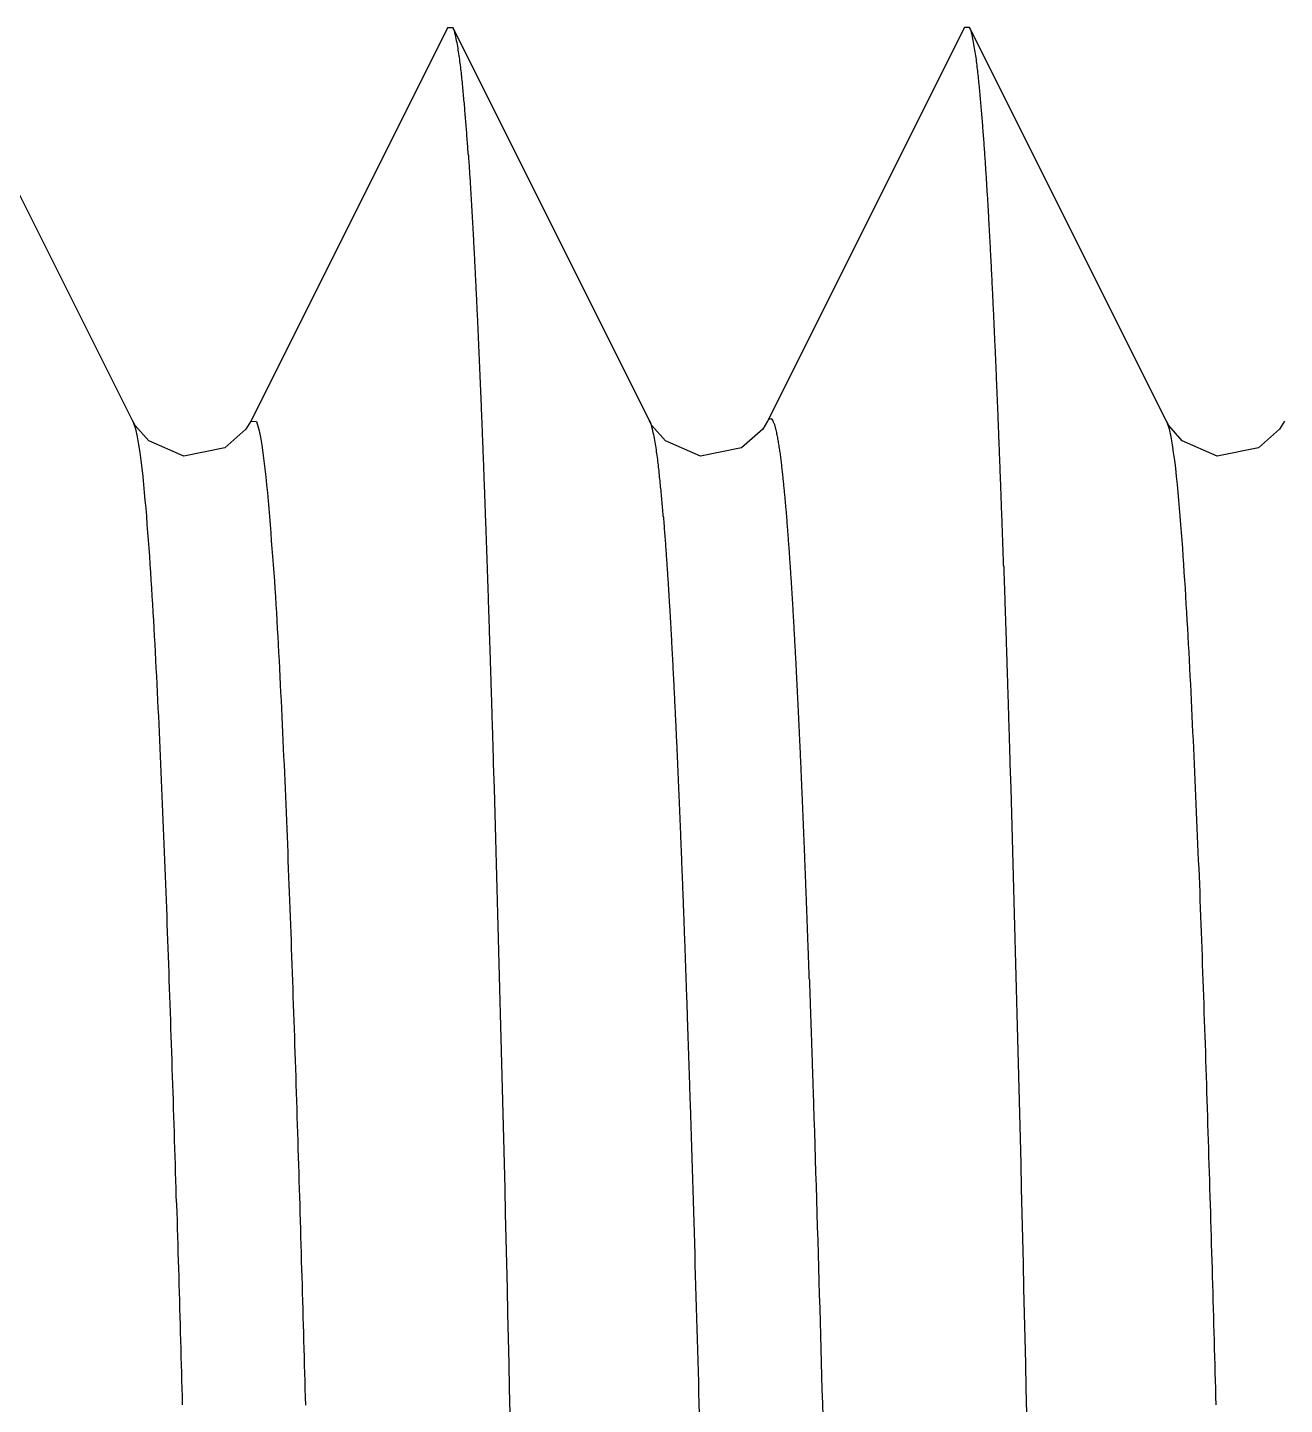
# Model space of a CAD drawing. Header units: millimetres. Extents: x 0 to 5600, y -67 to 2530.
# Drawn here: x 4039.427 to 4043.172, y 942.515 to 946.618 of the extents above; entities that cross this region are included whole.
import ezdxf

# ---------------------------------------------------------------- set-up
doc = ezdxf.new("R2010")
doc.units = ezdxf.units.MM
doc.layers.add('내부선 및 부속', color=4, linetype='Continuous')

msp = doc.modelspace()

# ---------------------------------------------------------------- linework, layer by layer
at = {"layer": '내부선 및 부속', "linetype": 'Continuous'}
for p, q in [((4039.7413, 945.4446), (4039.1544, 946.6177)), ((4040.6796, 946.6177), (4040.0928, 945.4446)), ((4040.6796, 946.6177), (4040.6942, 946.6177)), ((4041.2811, 945.4446), (4040.6942, 946.6177)), ((4042.2194, 946.6177), (4041.6326, 945.4446)), ((4042.2341, 946.6177), (4042.2194, 946.6177)), ((4042.8209, 945.4446), (4042.2341, 946.6177)), ((4039.7412, 945.4447), (4039.7413, 945.4446))]:
    msp.add_line(p, q, dxfattribs=at)
at = {"layer": '내부선 및 부속', "linetype": 'Continuous', "flags": 128}
for points in [[(4040.6938, 946.6175), (4040.6968, 946.6125), (4040.6988, 946.6075), (4040.6998, 946.6015), (4040.7018, 946.5955), (4040.7028, 946.5905), (4040.7038, 946.5845), (4040.7048, 946.5795), (4040.7068, 946.5735), (4040.7078, 946.5675), (4040.7088, 946.5625), (4040.7098, 946.5565), (4040.7098, 946.5505), (4040.7108, 946.5455), (4040.7118, 946.5395), (4040.7128, 946.5335), (4040.7138, 946.5285), (4040.7148, 946.5225), (4040.7148, 946.5165), (4040.7158, 946.5115), (4040.7168, 946.5055), (4040.7178, 946.4995), (4040.7178, 946.4935), (4040.7188, 946.4885), (4040.7198, 946.4825), (4040.7198, 946.4765), (4040.7208, 946.4715), (4040.7208, 946.4655), (4040.7218, 946.4595), (4040.7228, 946.4545), (4040.7228, 946.4485), (4040.7238, 946.4425), (4040.7238, 946.4365), (4040.7248, 946.4315), (4040.7248, 946.4255), (4040.7258, 946.4195), (4040.7258, 946.4135), (4040.7268, 946.4085), (4040.7268, 946.4025), (4040.7278, 946.3965), (4040.7288, 946.3915), (4040.7288, 946.3855), (4040.7298, 946.3795), (4040.7298, 946.3735), (4040.7298, 946.3685), (4040.7308, 946.3625), (4040.7308, 946.3565), (4040.7318, 946.3515), (4040.7318, 946.3455), (4040.7328, 946.3395), (4040.7328, 946.3335), (4040.7338, 946.3285), (4040.7338, 946.3225), (4040.7348, 946.3165), (4040.7348, 946.3115), (4040.7358, 946.3055), (4040.7358, 946.2995), (4040.7358, 946.2935), (4040.7368, 946.2885), (4040.7368, 946.2825), (4040.7378, 946.2765), (4040.7378, 946.2705), (4040.7388, 946.2655), (4040.7388, 946.2595), (4040.7388, 946.2535), (4040.7398, 946.2485), (4040.7398, 946.2425), (4040.7408, 946.2365), (4040.7408, 946.2305), (4040.7408, 946.2255), (4040.7418, 946.2195), (4040.7418, 946.2135), (4040.7428, 946.2075), (4040.7428, 946.2025), (4040.7428, 946.1965), (4040.7438, 946.1905), (4040.7438, 946.1855), (4040.7438, 946.1795), (4040.7448, 946.1735), (4040.7448, 946.1675), (4040.7458, 946.1625), (4040.7458, 946.1565), (4040.7458, 946.1505), (4040.7468, 946.1445), (4040.7468, 946.1395), (4040.7468, 946.1335), (4040.7478, 946.1275), (4040.7478, 946.1225), (4040.7478, 946.1165), (4040.7488, 946.1105), (4040.7488, 946.1045), (4040.7488, 946.0995), (4040.7498, 946.0935), (4040.7498, 946.0875), (4040.7498, 946.0815), (4040.7508, 946.0765), (4040.7508, 946.0705), (4040.7508, 946.0645), (4040.7518, 946.0595), (4040.7518, 946.0535), (4040.7518, 946.0475), (4040.7518, 946.0475), (4040.7528, 946.0415), (4040.7528, 946.0365), (4040.7528, 946.0305), (4040.7538, 946.0245), (4040.7538, 946.0185), (4040.7538, 946.0135), (4040.7548, 946.0075), (4040.7548, 946.0015), (4040.7548, 945.9955), (4040.7558, 945.9905), (4040.7558, 945.9845), (4040.7558, 945.9785), (4040.7558, 945.9735), (4040.7568, 945.9675), (4040.7568, 945.9615), (4040.7568, 945.9555), (4040.7578, 945.9505), (4040.7578, 945.9445), (4040.7578, 945.9385), (4040.7588, 945.9325), (4040.7588, 945.9275), (4040.7588, 945.9215), (4040.7588, 945.9155), (4040.7598, 945.9105), (4040.7598, 945.9045), (4040.7598, 945.8985), (4040.7608, 945.8925), (4040.7608, 945.8875), (4040.7608, 945.8815), (4040.7608, 945.8755), (4040.7618, 945.8695), (4040.7618, 945.8645), (4040.7618, 945.8585), (4040.7628, 945.8525), (4040.7628, 945.8465), (4040.7628, 945.8415), (4040.7628, 945.8355), (4040.7638, 945.8295), (4040.7638, 945.8245), (4040.7638, 945.8185), (4040.7648, 945.8125), (4040.7648, 945.8065), (4040.7648, 945.8015), (4040.7648, 945.7955), (4040.7658, 945.7895), (4040.7658, 945.7835), (4040.7658, 945.7785), (4040.7658, 945.7725), (4040.7668, 945.7665), (4040.7668, 945.7605), (4040.7668, 945.7555), (4040.7678, 945.7495), (4040.7678, 945.7435), (4040.7678, 945.7385), (4040.7678, 945.7325), (4040.7688, 945.7265), (4040.7688, 945.7205), (4040.7688, 945.7155), (4040.7688, 945.7095), (4040.7698, 945.7035), (4040.7698, 945.6975), (4040.7698, 945.6925), (4040.7698, 945.6865), (4040.7708, 945.6805), (4040.7708, 945.6745), (4040.7708, 945.6695), (4040.7708, 945.6635), (4040.7718, 945.6575), (4040.7718, 945.6525), (4040.7718, 945.6465), (4040.7718, 945.6405), (4040.7728, 945.6345), (4040.7728, 945.6295), (4040.7728, 945.6235), (4040.7728, 945.6175), (4040.7738, 945.6115), (4040.7738, 945.6065), (4040.7738, 945.6005), (4040.7738, 945.5945), (4040.7748, 945.5885), (4040.7748, 945.5835), (4040.7748, 945.5775), (4040.7748, 945.5715), (4040.7758, 945.5665), (4040.7758, 945.5605), (4040.7758, 945.5545), (4040.7758, 945.5485), (4040.7768, 945.5435), (4040.7768, 945.5375), (4040.7768, 945.5315), (4040.7768, 945.5255), (4040.7778, 945.5205), (4040.7778, 945.5145), (4040.7778, 945.5085), (4040.7778, 945.5025), (4040.7788, 945.4975), (4040.7788, 945.4915), (4040.7788, 945.4855), (4040.7788, 945.4795), (4040.7788, 945.4745), (4040.7788, 945.4745), (4040.7798, 945.4685), (4040.7798, 945.4625), (4040.7798, 945.4575), (4040.7798, 945.4515), (4040.7808, 945.4455), (4040.7808, 945.4395), (4040.7808, 945.4345), (4040.7808, 945.4285), (4040.7818, 945.4225), (4040.7818, 945.4165), (4040.7818, 945.4115), (4040.7818, 945.4055), (4040.7818, 945.3995), (4040.7828, 945.3935), (4040.7828, 945.3885), (4040.7828, 945.3825), (4040.7828, 945.3765), (4040.7838, 945.3715), (4040.7838, 945.3655), (4040.7838, 945.3595), (4040.7838, 945.3535), (4040.7838, 945.3485), (4040.7848, 945.3425), (4040.7848, 945.3365), (4040.7848, 945.3305), (4040.7848, 945.3255), (4040.7858, 945.3195), (4040.7858, 945.3135), (4040.7858, 945.3075), (4040.7858, 945.3025), (4040.7858, 945.2965), (4040.7868, 945.2905), (4040.7868, 945.2845), (4040.7868, 945.2795), (4040.7868, 945.2735), (4040.7868, 945.2675), (4040.7878, 945.2625), (4040.7878, 945.2565), (4040.7878, 945.2505), (4040.7878, 945.2445), (4040.7888, 945.2395), (4040.7888, 945.2335), (4040.7888, 945.2275), (4040.7888, 945.2215), (4040.7888, 945.2165), (4040.7898, 945.2105), (4040.7898, 945.2045), (4040.7898, 945.1985), (4040.7898, 945.1935), (4040.7898, 945.1875), (4040.7908, 945.1815), (4040.7908, 945.1755), (4040.7908, 945.1705), (4040.7908, 945.1645), (4040.7908, 945.1585), (4040.7918, 945.1535), (4040.7918, 945.1475), (4040.7918, 945.1415), (4040.7918, 945.1355), (4040.7928, 945.1305), (4040.7928, 945.1245), (4040.7928, 945.1185), (4040.7928, 945.1125), (4040.7928, 945.1075), (4040.7938, 945.1015), (4040.7938, 945.0955), (4040.7938, 945.0895), (4040.7938, 945.0845), (4040.7938, 945.0785), (4040.7948, 945.0725), (4040.7948, 945.0675), (4040.7948, 945.0615), (4040.7948, 945.0555), (4040.7948, 945.0495), (4040.7958, 945.0445), (4040.7958, 945.0385), (4040.7958, 945.0325), (4040.7958, 945.0265), (4040.7958, 945.0215), (4040.7968, 945.0155), (4040.7968, 945.0095), (4040.7968, 945.0035), (4040.7968, 944.9985), (4040.7968, 944.9925), (4040.7978, 944.9865), (4040.7978, 944.9805), (4040.7978, 944.9755), (4040.7978, 944.9695), (4040.7978, 944.9635), (4040.7988, 944.9585), (4040.7988, 944.9525), (4040.7988, 944.9465), (4040.7988, 944.9405), (4040.7988, 944.9355), (4040.7998, 944.9295), (4040.7998, 944.9235), (4040.7998, 944.9175), (4040.7998, 944.9125), (4040.7998, 944.9065), (4040.7998, 944.9005), (4040.7998, 944.9005), (4040.8008, 944.8945), (4040.8008, 944.8895), (4040.8008, 944.8835), (4040.8008, 944.8775), (4040.8008, 944.8715), (4040.8018, 944.8665), (4040.8018, 944.8605), (4040.8018, 944.8545), (4040.8018, 944.8495), (4040.8018, 944.8435), (4040.8028, 944.8375), (4040.8028, 944.8315), (4040.8028, 944.8265), (4040.8028, 944.8205), (4040.8028, 944.8145), (4040.8028, 944.8085), (4040.8038, 944.8035), (4040.8038, 944.7975), (4040.8038, 944.7915), (4040.8038, 944.7855), (4040.8038, 944.7805), (4040.8048, 944.7745), (4040.8048, 944.7685), (4040.8048, 944.7625), (4040.8048, 944.7575), (4040.8048, 944.7515), (4040.8058, 944.7455), (4040.8058, 944.7405), (4040.8058, 944.7345), (4040.8058, 944.7285), (4040.8058, 944.7225), (4040.8058, 944.7175), (4040.8068, 944.7115), (4040.8068, 944.7055), (4040.8068, 944.6995), (4040.8068, 944.6945), (4040.8068, 944.6885), (4040.8078, 944.6825), (4040.8078, 944.6765), (4040.8078, 944.6715), (4040.8078, 944.6655), (4040.8078, 944.6595), (4040.8078, 944.6535), (4040.8088, 944.6485), (4040.8088, 944.6425), (4040.8088, 944.6365), (4040.8088, 944.6315), (4040.8088, 944.6255), (4040.8098, 944.6195), (4040.8098, 944.6135), (4040.8098, 944.6085), (4040.8098, 944.6025), (4040.8098, 944.5965), (4040.8098, 944.5905), (4040.8108, 944.5855), (4040.8108, 944.5795), (4040.8108, 944.5735), (4040.8108, 944.5675), (4040.8108, 944.5625), (4040.8108, 944.5565), (4040.8118, 944.5505), (4040.8118, 944.5445), (4040.8118, 944.5395), (4040.8118, 944.5335), (4040.8118, 944.5275), (4040.8128, 944.5225), (4040.8128, 944.5165), (4040.8128, 944.5105), (4040.8128, 944.5045), (4040.8128, 944.4995), (4040.8128, 944.4935), (4040.8138, 944.4875), (4040.8138, 944.4815), (4040.8138, 944.4765), (4040.8138, 944.4705), (4040.8138, 944.4645), (4040.8138, 944.4585), (4040.8148, 944.4535), (4040.8148, 944.4475), (4040.8148, 944.4415), (4040.8148, 944.4355), (4040.8148, 944.4305), (4040.8148, 944.4245), (4040.8148, 944.4245)], [(4042.3548, 944.4245), (4042.3548, 944.4305), (4042.3548, 944.4355), (4042.3548, 944.4415), (4042.3548, 944.4475), (4042.3538, 944.4535), (4042.3538, 944.4585), (4042.3538, 944.4645), (4042.3538, 944.4705), (4042.3538, 944.4765), (4042.3538, 944.4815), (4042.3528, 944.4875), (4042.3528, 944.4935), (4042.3528, 944.4995), (4042.3528, 944.5045), (4042.3528, 944.5105), (4042.3528, 944.5165), (4042.3518, 944.5225), (4042.3518, 944.5275), (4042.3518, 944.5335), (4042.3518, 944.5395), (4042.3518, 944.5445), (4042.3508, 944.5505), (4042.3508, 944.5565), (4042.3508, 944.5625), (4042.3508, 944.5675), (4042.3508, 944.5735), (4042.3508, 944.5795), (4042.3498, 944.5855), (4042.3498, 944.5905), (4042.3498, 944.5965), (4042.3498, 944.6025), (4042.3498, 944.6085), (4042.3498, 944.6135), (4042.3488, 944.6195), (4042.3488, 944.6255), (4042.3488, 944.6315), (4042.3488, 944.6365), (4042.3488, 944.6425), (4042.3478, 944.6485), (4042.3478, 944.6535), (4042.3478, 944.6595), (4042.3478, 944.6655), (4042.3478, 944.6715), (4042.3478, 944.6765), (4042.3468, 944.6825), (4042.3468, 944.6885), (4042.3468, 944.6945), (4042.3468, 944.6995), (4042.3468, 944.7055), (4042.3458, 944.7115), (4042.3458, 944.7175), (4042.3458, 944.7225), (4042.3458, 944.7285), (4042.3458, 944.7345), (4042.3458, 944.7405), (4042.3448, 944.7455), (4042.3448, 944.7515), (4042.3448, 944.7575), (4042.3448, 944.7625), (4042.3448, 944.7685), (4042.3438, 944.7745), (4042.3438, 944.7805), (4042.3438, 944.7855), (4042.3438, 944.7915), (4042.3438, 944.7975), (4042.3438, 944.8035), (4042.3428, 944.8085), (4042.3428, 944.8145), (4042.3428, 944.8205), (4042.3428, 944.8265), (4042.3428, 944.8315), (4042.3418, 944.8375), (4042.3418, 944.8435), (4042.3418, 944.8495), (4042.3418, 944.8545), (4042.3418, 944.8605), (4042.3408, 944.8665), (4042.3408, 944.8715), (4042.3408, 944.8775), (4042.3408, 944.8835), (4042.3408, 944.8895), (4042.3398, 944.8945), (4042.3398, 944.9005), (4042.3398, 944.9065), (4042.3398, 944.9125), (4042.3398, 944.9175), (4042.3398, 944.9235), (4042.3388, 944.9295), (4042.3388, 944.9355), (4042.3388, 944.9405), (4042.3388, 944.9465), (4042.3388, 944.9525), (4042.3378, 944.9585), (4042.3378, 944.9635), (4042.3378, 944.9695), (4042.3378, 944.9755), (4042.3378, 944.9805), (4042.3368, 944.9865), (4042.3368, 944.9925), (4042.3368, 944.9985), (4042.3368, 944.9985), (4042.3368, 945.0035), (4042.3368, 945.0095), (4042.3358, 945.0155), (4042.3358, 945.0215), (4042.3358, 945.0265), (4042.3358, 945.0325), (4042.3358, 945.0385), (4042.3348, 945.0445), (4042.3348, 945.0495), (4042.3348, 945.0555), (4042.3348, 945.0615), (4042.3348, 945.0675), (4042.3338, 945.0725), (4042.3338, 945.0785), (4042.3338, 945.0845), (4042.3338, 945.0895), (4042.3338, 945.0955), (4042.3328, 945.1015), (4042.3328, 945.1075), (4042.3328, 945.1125), (4042.3328, 945.1185), (4042.3328, 945.1245), (4042.3318, 945.1305), (4042.3318, 945.1355), (4042.3318, 945.1415), (4042.3318, 945.1475), (4042.3318, 945.1535), (4042.3308, 945.1585), (4042.3308, 945.1645), (4042.3308, 945.1705), (4042.3308, 945.1755), (4042.3298, 945.1815), (4042.3298, 945.1875), (4042.3298, 945.1935), (4042.3298, 945.1985), (4042.3298, 945.2045), (4042.3288, 945.2105), (4042.3288, 945.2165), (4042.3288, 945.2215), (4042.3288, 945.2275), (4042.3288, 945.2335), (4042.3278, 945.2395), (4042.3278, 945.2445), (4042.3278, 945.2505), (4042.3278, 945.2565), (4042.3278, 945.2625), (4042.3268, 945.2675), (4042.3268, 945.2735), (4042.3268, 945.2795), (4042.3268, 945.2845), (4042.3258, 945.2905), (4042.3258, 945.2965), (4042.3258, 945.3025), (4042.3258, 945.3075), (4042.3258, 945.3135), (4042.3248, 945.3195), (4042.3248, 945.3255), (4042.3248, 945.3305), (4042.3248, 945.3365), (4042.3238, 945.3425), (4042.3238, 945.3485), (4042.3238, 945.3535), (4042.3238, 945.3595), (4042.3238, 945.3655), (4042.3228, 945.3715), (4042.3228, 945.3765), (4042.3228, 945.3825), (4042.3228, 945.3885), (4042.3218, 945.3935), (4042.3218, 945.3995), (4042.3218, 945.4055), (4042.3218, 945.4115), (4042.3218, 945.4165), (4042.3208, 945.4225), (4042.3208, 945.4285), (4042.3208, 945.4345), (4042.3208, 945.4395), (4042.3198, 945.4455), (4042.3198, 945.4515), (4042.3198, 945.4575), (4042.3198, 945.4625), (4042.3198, 945.4685), (4042.3188, 945.4745), (4042.3188, 945.4795), (4042.3188, 945.4855), (4042.3188, 945.4915), (4042.3178, 945.4975), (4042.3178, 945.5025), (4042.3178, 945.5085), (4042.3178, 945.5145), (4042.3168, 945.5205), (4042.3168, 945.5255), (4042.3168, 945.5315), (4042.3168, 945.5375), (4042.3158, 945.5435), (4042.3158, 945.5485), (4042.3158, 945.5545), (4042.3158, 945.5605), (4042.3148, 945.5665), (4042.3148, 945.5715), (4042.3148, 945.5715), (4042.3148, 945.5775), (4042.3148, 945.5835), (4042.3148, 945.5885), (4042.3138, 945.5945), (4042.3138, 945.6005), (4042.3138, 945.6065), (4042.3138, 945.6115), (4042.3128, 945.6175), (4042.3128, 945.6235), (4042.3128, 945.6295), (4042.3128, 945.6345), (4042.3118, 945.6405), (4042.3118, 945.6465), (4042.3118, 945.6525), (4042.3118, 945.6575), (4042.3108, 945.6635), (4042.3108, 945.6695), (4042.3108, 945.6745), (4042.3098, 945.6805), (4042.3098, 945.6865), (4042.3098, 945.6925), (4042.3098, 945.6975), (4042.3088, 945.7035), (4042.3088, 945.7095), (4042.3088, 945.7155), (4042.3088, 945.7205), (4042.3078, 945.7265), (4042.3078, 945.7325), (4042.3078, 945.7385), (4042.3078, 945.7435), (4042.3068, 945.7495), (4042.3068, 945.7555), (4042.3068, 945.7605), (4042.3068, 945.7665), (4042.3058, 945.7725), (4042.3058, 945.7785), (4042.3058, 945.7835), (4042.3048, 945.7895), (4042.3048, 945.7955), (4042.3048, 945.8015), (4042.3048, 945.8065), (4042.3038, 945.8125), (4042.3038, 945.8185), (4042.3038, 945.8245), (4042.3038, 945.8295), (4042.3028, 945.8355), (4042.3028, 945.8415), (4042.3028, 945.8465), (4042.3018, 945.8525), (4042.3018, 945.8585), (4042.3018, 945.8645), (4042.3018, 945.8695), (4042.3008, 945.8755), (4042.3008, 945.8815), (4042.3008, 945.8875), (4042.2998, 945.8925), (4042.2998, 945.8985), (4042.2998, 945.9045), (4042.2998, 945.9105), (4042.2988, 945.9155), (4042.2988, 945.9215), (4042.2988, 945.9275), (4042.2978, 945.9325), (4042.2978, 945.9385), (4042.2978, 945.9445), (4042.2968, 945.9505), (4042.2968, 945.9555), (4042.2968, 945.9615), (4042.2968, 945.9675), (4042.2958, 945.9735), (4042.2958, 945.9785), (4042.2958, 945.9845), (4042.2948, 945.9905), (4042.2948, 945.9955), (4042.2948, 946.0015), (4042.2938, 946.0075), (4042.2938, 946.0135), (4042.2938, 946.0185), (4042.2928, 946.0245), (4042.2928, 946.0305), (4042.2928, 946.0365), (4042.2918, 946.0415), (4042.2918, 946.0475), (4042.2918, 946.0535), (4042.2918, 946.0595), (4042.2908, 946.0645), (4042.2908, 946.0705), (4042.2908, 946.0765), (4042.2898, 946.0815), (4042.2898, 946.0875), (4042.2898, 946.0935), (4042.2888, 946.0995), (4042.2888, 946.1045), (4042.2888, 946.1105), (4042.2878, 946.1165), (4042.2878, 946.1225), (4042.2868, 946.1275), (4042.2868, 946.1335), (4042.2868, 946.1395), (4042.2858, 946.1445), (4042.2858, 946.1445), (4042.2858, 946.1505), (4042.2858, 946.1565), (4042.2848, 946.1625), (4042.2848, 946.1675), (4042.2848, 946.1735), (4042.2838, 946.1795), (4042.2838, 946.1855), (4042.2828, 946.1905), (4042.2828, 946.1965), (4042.2828, 946.2025), (4042.2818, 946.2075), (4042.2818, 946.2135), (4042.2818, 946.2195), (4042.2808, 946.2255), (4042.2808, 946.2305), (4042.2798, 946.2365), (4042.2798, 946.2425), (4042.2798, 946.2485), (4042.2788, 946.2535), (4042.2788, 946.2595), (4042.2778, 946.2655), (4042.2778, 946.2705), (4042.2778, 946.2765), (4042.2768, 946.2825), (4042.2768, 946.2885), (4042.2758, 946.2935), (4042.2758, 946.2995), (4042.2748, 946.3055), (4042.2748, 946.3115), (4042.2738, 946.3165), (4042.2738, 946.3225), (4042.2738, 946.3285), (4042.2728, 946.3335), (4042.2728, 946.3395), (4042.2718, 946.3455), (4042.2718, 946.3515), (4042.2708, 946.3565), (4042.2708, 946.3625), (4042.2698, 946.3685), (4042.2698, 946.3735), (4042.2688, 946.3795), (4042.2688, 946.3855), (4042.2678, 946.3915), (4042.2678, 946.3965), (4042.2668, 946.4025), (4042.2668, 946.4085), (4042.2658, 946.4135), (4042.2658, 946.4195), (4042.2648, 946.4255), (4042.2648, 946.4315), (4042.2638, 946.4365), (4042.2638, 946.4425), (4042.2628, 946.4485), (4042.2618, 946.4545), (4042.2618, 946.4595), (4042.2608, 946.4655), (4042.2608, 946.4715), (4042.2598, 946.4765), (4042.2588, 946.4825), (4042.2588, 946.4885), (4042.2578, 946.4935), (4042.2568, 946.4995), (4042.2568, 946.5055), (4042.2558, 946.5115), (4042.2548, 946.5165), (4042.2548, 946.5225), (4042.2538, 946.5285), (4042.2528, 946.5335), (4042.2518, 946.5395), (4042.2508, 946.5455), (4042.2498, 946.5505), (4042.2488, 946.5565), (4042.2478, 946.5625), (4042.2468, 946.5675), (4042.2458, 946.5735), (4042.2448, 946.5795), (4042.2438, 946.5845), (4042.2428, 946.5905), (4042.2418, 946.5955), (4042.2398, 946.6015), (4042.2388, 946.6075), (4042.2368, 946.6125), (4042.2338, 946.6175), (4042.2338, 946.6175)], [(4039.7408, 945.4445), (4039.7488, 945.4225), (4039.7538, 945.3985), (4039.7578, 945.3745), (4039.7618, 945.3515), (4039.7648, 945.3275), (4039.7678, 945.3045), (4039.7708, 945.2805), (4039.7728, 945.2565), (4039.7748, 945.2325), (4039.7768, 945.2095), (4039.7798, 945.1855), (4039.7818, 945.1615), (4039.7828, 945.1375), (4039.7848, 945.1135), (4039.7868, 945.0905), (4039.7888, 945.0665), (4039.7908, 945.0425), (4039.7918, 945.0185), (4039.7938, 944.9945), (4039.7948, 944.9715), (4039.7968, 944.9475), (4039.7978, 944.9235), (4039.7998, 944.8995), (4039.8008, 944.8755), (4039.8028, 944.8515), (4039.8038, 944.8285), (4039.8048, 944.8045), (4039.8068, 944.7805), (4039.8078, 944.7565), (4039.8088, 944.7325), (4039.8098, 944.7085), (4039.8118, 944.6855), (4039.8128, 944.6615), (4039.8138, 944.6375), (4039.8148, 944.6135), (4039.8158, 944.5895), (4039.8178, 944.5655), (4039.8188, 944.5425), (4039.8198, 944.5185), (4039.8208, 944.4945), (4039.8218, 944.4705), (4039.8228, 944.4465), (4039.8238, 944.4225), (4039.8248, 944.3995), (4039.8258, 944.3755), (4039.8268, 944.3515), (4039.8278, 944.3275), (4039.8288, 944.3035), (4039.8298, 944.2795), (4039.8308, 944.2555), (4039.8318, 944.2325), (4039.8328, 944.2085), (4039.8338, 944.1845), (4039.8348, 944.1605), (4039.8358, 944.1365), (4039.8368, 944.1125), (4039.8378, 944.0895), (4039.8388, 944.0655), (4039.8398, 944.0415), (4039.8408, 944.0175), (4039.8418, 943.9935), (4039.8428, 943.9695), (4039.8428, 943.9455), (4039.8438, 943.9225), (4039.8448, 943.8985), (4039.8458, 943.8745), (4039.8468, 943.8505), (4039.8478, 943.8265), (4039.8488, 943.8025), (4039.8488, 943.7785), (4039.8498, 943.7555), (4039.8508, 943.7315), (4039.8518, 943.7075), (4039.8528, 943.6835), (4039.8538, 943.6595), (4039.8538, 943.6355), (4039.8548, 943.6115), (4039.8558, 943.5885), (4039.8568, 943.5645), (4039.8578, 943.5405), (4039.8578, 943.5165), (4039.8588, 943.4925), (4039.8598, 943.4685), (4039.8608, 943.4445), (4039.8618, 943.4215), (4039.8618, 943.3975), (4039.8628, 943.3735), (4039.8638, 943.3495), (4039.8648, 943.3255), (4039.8648, 943.3015), (4039.8658, 943.2775), (4039.8668, 943.2545), (4039.8678, 943.2305), (4039.8678, 943.2065), (4039.8688, 943.1825), (4039.8698, 943.1585), (4039.8698, 943.1345), (4039.8708, 943.1105), (4039.8718, 943.0875), (4039.8728, 943.0635), (4039.8728, 943.0635), (4039.8728, 943.0395), (4039.8738, 943.0155), (4039.8748, 942.9915), (4039.8748, 942.9675), (4039.8758, 942.9435), (4039.8768, 942.9205), (4039.8778, 942.8965), (4039.8778, 942.8725), (4039.8788, 942.8485), (4039.8798, 942.8245), (4039.8798, 942.8005), (4039.8808, 942.7765), (4039.8818, 942.7535), (4039.8818, 942.7295), (4039.8828, 942.7055), (4039.8838, 942.6815), (4039.8838, 942.6575), (4039.8848, 942.6335), (4039.8858, 942.6095), (4039.8858, 942.5865), (4039.8868, 942.5625), (4039.8878, 942.5385), (4039.8878, 942.5145)], [(4040.0928, 945.4446), (4040.0783, 945.4211), (4040.0151, 945.3656), (4039.8927, 945.3406), (4039.7885, 945.3866), (4039.748, 945.4325), (4039.7412, 945.4447)], [(4040.0928, 945.4445), (4040.1098, 945.4435), (4040.1168, 945.4205), (4040.1218, 945.3975), (4040.1258, 945.3735), (4040.1288, 945.3505), (4040.1318, 945.3265), (4040.1348, 945.3025), (4040.1378, 945.2795), (4040.1398, 945.2555), (4040.1428, 945.2315), (4040.1448, 945.2075), (4040.1468, 945.1845), (4040.1488, 945.1605), (4040.1508, 945.1365), (4040.1528, 945.1125), (4040.1538, 945.0885), (4040.1558, 945.0655), (4040.1578, 945.0415), (4040.1598, 945.0175), (4040.1608, 944.9935), (4040.1628, 944.9695), (4040.1638, 944.9465), (4040.1658, 944.9225), (4040.1668, 944.8985), (4040.1688, 944.8745), (4040.1698, 944.8505), (4040.1708, 944.8265), (4040.1728, 944.8035), (4040.1738, 944.7795), (4040.1748, 944.7555), (4040.1768, 944.7315), (4040.1778, 944.7075), (4040.1788, 944.6835), (4040.1798, 944.6605), (4040.1808, 944.6365), (4040.1828, 944.6125), (4040.1838, 944.5885), (4040.1848, 944.5645), (4040.1858, 944.5405), (4040.1868, 944.5175), (4040.1878, 944.4935), (4040.1888, 944.4695), (4040.1898, 944.4455), (4040.1918, 944.4215), (4040.1928, 944.3975), (4040.1938, 944.3735), (4040.1948, 944.3505), (4040.1958, 944.3265), (4040.1968, 944.3025), (4040.1978, 944.2785), (4040.1988, 944.2545), (4040.1998, 944.2305), (4040.2008, 944.2075), (4040.2018, 944.1835), (4040.2028, 944.1595), (4040.2028, 944.1355), (4040.2038, 944.1115), (4040.2048, 944.0875), (4040.2058, 944.0635), (4040.2068, 944.0405), (4040.2078, 944.0165), (4040.2088, 943.9925), (4040.2098, 943.9685), (4040.2108, 943.9445), (4040.2118, 943.9205), (4040.2128, 943.8975), (4040.2128, 943.8735), (4040.2138, 943.8495), (4040.2148, 943.8255), (4040.2158, 943.8015), (4040.2168, 943.7775), (4040.2178, 943.7535), (4040.2178, 943.7305), (4040.2188, 943.7065), (4040.2198, 943.6825), (4040.2208, 943.6585), (4040.2218, 943.6345), (4040.2228, 943.6105), (4040.2228, 943.5865), (4040.2238, 943.5635), (4040.2248, 943.5395), (4040.2258, 943.5155), (4040.2268, 943.4915), (4040.2268, 943.4675), (4040.2278, 943.4435), (4040.2288, 943.4195), (4040.2298, 943.3965), (4040.2298, 943.3725), (4040.2308, 943.3485), (4040.2318, 943.3245), (4040.2328, 943.3005), (4040.2328, 943.2765), (4040.2338, 943.2525), (4040.2348, 943.2295), (4040.2358, 943.2055), (4040.2358, 943.1815), (4040.2368, 943.1575), (4040.2378, 943.1335), (4040.2388, 943.1095), (4040.2388, 943.0855), (4040.2388, 943.0855), (4040.2398, 943.0625), (4040.2408, 943.0385), (4040.2408, 943.0145), (4040.2418, 942.9905), (4040.2428, 942.9665), (4040.2428, 942.9425), (4040.2438, 942.9185), (4040.2448, 942.8955), (4040.2458, 942.8715), (4040.2458, 942.8475), (4040.2468, 942.8235), (4040.2478, 942.7995), (4040.2478, 942.7755), (4040.2488, 942.7515), (4040.2498, 942.7285), (4040.2498, 942.7045), (4040.2508, 942.6805), (4040.2518, 942.6565), (4040.2518, 942.6325), (4040.2528, 942.6085), (4040.2538, 942.5845), (4040.2538, 942.5615), (4040.2548, 942.5375), (4040.2558, 942.5135)], [(4041.2808, 945.4445), (4041.2838, 945.4395), (4041.2858, 945.4335), (4041.2868, 945.4285), (4041.2888, 945.4225), (4041.2898, 945.4165), (4041.2908, 945.4115), (4041.2928, 945.4055), (4041.2938, 945.3995), (4041.2948, 945.3945), (4041.2958, 945.3885), (4041.2968, 945.3825), (4041.2978, 945.3765), (4041.2988, 945.3715), (4041.2998, 945.3655), (4041.3008, 945.3595), (4041.3008, 945.3535), (4041.3018, 945.3485), (4041.3028, 945.3425), (4041.3038, 945.3365), (4041.3048, 945.3305), (4041.3048, 945.3255), (4041.3058, 945.3195), (4041.3068, 945.3135), (4041.3068, 945.3075), (4041.3078, 945.3025), (4041.3088, 945.2965), (4041.3088, 945.2905), (4041.3098, 945.2845), (4041.3098, 945.2785), (4041.3108, 945.2735), (4041.3118, 945.2675), (4041.3118, 945.2615), (4041.3128, 945.2555), (4041.3128, 945.2495), (4041.3138, 945.2445), (4041.3148, 945.2385), (4041.3148, 945.2325), (4041.3158, 945.2265), (4041.3158, 945.2205), (4041.3168, 945.2155), (4041.3168, 945.2095), (4041.3178, 945.2035), (4041.3178, 945.1975), (4041.3188, 945.1925), (4041.3188, 945.1865), (4041.3198, 945.1805), (4041.3198, 945.1745), (4041.3208, 945.1685), (4041.3208, 945.1635), (4041.3218, 945.1575), (4041.3218, 945.1515), (4041.3228, 945.1455), (4041.3228, 945.1395), (4041.3238, 945.1345), (4041.3238, 945.1285), (4041.3238, 945.1225), (4041.3248, 945.1165), (4041.3248, 945.1105), (4041.3258, 945.1055), (4041.3258, 945.0995), (4041.3268, 945.0935), (4041.3268, 945.0875), (4041.3278, 945.0815), (4041.3278, 945.0765), (4041.3278, 945.0705), (4041.3288, 945.0645), (4041.3288, 945.0585), (4041.3298, 945.0525), (4041.3298, 945.0475), (4041.3298, 945.0415), (4041.3308, 945.0355), (4041.3308, 945.0295), (4041.3318, 945.0235), (4041.3318, 945.0185), (4041.3318, 945.0125), (4041.3328, 945.0065), (4041.3328, 945.0005), (4041.3338, 944.9945), (4041.3338, 944.9895), (4041.3338, 944.9835), (4041.3348, 944.9775), (4041.3348, 944.9715), (4041.3358, 944.9655), (4041.3358, 944.9605), (4041.3358, 944.9545), (4041.3368, 944.9485), (4041.3368, 944.9425), (4041.3368, 944.9365), (4041.3378, 944.9315), (4041.3378, 944.9255), (4041.3378, 944.9195), (4041.3388, 944.9135), (4041.3388, 944.9075), (4041.3388, 944.9025), (4041.3398, 944.8965), (4041.3398, 944.8905), (4041.3408, 944.8845), (4041.3408, 944.8785), (4041.3408, 944.8735), (4041.3418, 944.8675), (4041.3418, 944.8675), (4041.3418, 944.8615), (4041.3418, 944.8555), (4041.3428, 944.8495), (4041.3428, 944.8435), (4041.3428, 944.8385), (4041.3438, 944.8325), (4041.3438, 944.8265), (4041.3438, 944.8205), (4041.3448, 944.8145), (4041.3448, 944.8095), (4041.3448, 944.8035), (4041.3458, 944.7975), (4041.3458, 944.7915), (4041.3458, 944.7855), (4041.3458, 944.7805), (4041.3468, 944.7745), (4041.3468, 944.7685), (4041.3468, 944.7625), (4041.3478, 944.7565), (4041.3478, 944.7515), (4041.3478, 944.7455), (4041.3488, 944.7395), (4041.3488, 944.7335), (4041.3488, 944.7275), (4041.3498, 944.7225), (4041.3498, 944.7165), (4041.3498, 944.7105), (4041.3498, 944.7045), (4041.3508, 944.6985), (4041.3508, 944.6935), (4041.3508, 944.6875), (4041.3518, 944.6815), (4041.3518, 944.6755), (4041.3518, 944.6695), (4041.3528, 944.6645), (4041.3528, 944.6585), (4041.3528, 944.6525), (4041.3528, 944.6465), (4041.3538, 944.6405), (4041.3538, 944.6345), (4041.3538, 944.6295), (4041.3548, 944.6235), (4041.3548, 944.6175), (4041.3548, 944.6115), (4041.3548, 944.6055), (4041.3558, 944.6005), (4041.3558, 944.5945), (4041.3558, 944.5885), (4041.3568, 944.5825), (4041.3568, 944.5765), (4041.3568, 944.5715), (4041.3568, 944.5655), (4041.3578, 944.5595), (4041.3578, 944.5535), (4041.3578, 944.5475), (4041.3588, 944.5425), (4041.3588, 944.5365), (4041.3588, 944.5305), (4041.3588, 944.5245), (4041.3598, 944.5185), (4041.3598, 944.5135), (4041.3598, 944.5075), (4041.3598, 944.5015), (4041.3608, 944.4955), (4041.3608, 944.4895), (4041.3608, 944.4835), (4041.3618, 944.4785), (4041.3618, 944.4725), (4041.3618, 944.4665), (4041.3618, 944.4605), (4041.3628, 944.4545), (4041.3628, 944.4495), (4041.3628, 944.4435), (4041.3628, 944.4375), (4041.3638, 944.4315), (4041.3638, 944.4255), (4041.3638, 944.4205), (4041.3638, 944.4145), (4041.3648, 944.4085), (4041.3648, 944.4025), (4041.3648, 944.3965), (4041.3648, 944.3915), (4041.3658, 944.3855), (4041.3658, 944.3795), (4041.3658, 944.3735), (4041.3658, 944.3675), (4041.3668, 944.3615), (4041.3668, 944.3565), (4041.3668, 944.3505), (4041.3668, 944.3445), (4041.3678, 944.3385), (4041.3678, 944.3325), (4041.3678, 944.3275), (4041.3678, 944.3215), (4041.3688, 944.3155), (4041.3688, 944.3095), (4041.3688, 944.3035), (4041.3688, 944.2985), (4041.3698, 944.2925), (4041.3698, 944.2865), (4041.3698, 944.2865), (4041.3698, 944.2805), (4041.3698, 944.2745), (4041.3708, 944.2695), (4041.3708, 944.2635), (4041.3708, 944.2575), (4041.3708, 944.2515), (4041.3718, 944.2455), (4041.3718, 944.2395), (4041.3718, 944.2345), (4041.3718, 944.2285), (4041.3728, 944.2225), (4041.3728, 944.2165), (4041.3728, 944.2105), (4041.3728, 944.2055), (4041.3728, 944.1995), (4041.3738, 944.1935), (4041.3738, 944.1875), (4041.3738, 944.1815), (4041.3738, 944.1765), (4041.3748, 944.1705), (4041.3748, 944.1645), (4041.3748, 944.1585), (4041.3748, 944.1525), (4041.3758, 944.1475), (4041.3758, 944.1415), (4041.3758, 944.1355), (4041.3758, 944.1295), (4041.3758, 944.1235), (4041.3768, 944.1175), (4041.3768, 944.1125), (4041.3768, 944.1065), (4041.3768, 944.1005), (4041.3778, 944.0945), (4041.3778, 944.0885), (4041.3778, 944.0835), (4041.3778, 944.0775), (4041.3788, 944.0715), (4041.3788, 944.0655), (4041.3788, 944.0595), (4041.3788, 944.0545), (4041.3788, 944.0485), (4041.3798, 944.0425), (4041.3798, 944.0365), (4041.3798, 944.0305), (4041.3798, 944.0245), (4041.3808, 944.0195), (4041.3808, 944.0135), (4041.3808, 944.0075), (4041.3808, 944.0015), (4041.3808, 943.9955), (4041.3818, 943.9905), (4041.3818, 943.9845), (4041.3818, 943.9785), (4041.3818, 943.9725), (4041.3828, 943.9665), (4041.3828, 943.9615), (4041.3828, 943.9555), (4041.3828, 943.9495), (4041.3828, 943.9435), (4041.3838, 943.9375), (4041.3838, 943.9325), (4041.3838, 943.9265), (4041.3838, 943.9205), (4041.3838, 943.9145), (4041.3848, 943.9085), (4041.3848, 943.9025), (4041.3848, 943.8975), (4041.3848, 943.8915), (4041.3858, 943.8855), (4041.3858, 943.8795), (4041.3858, 943.8735), (4041.3858, 943.8685), (4041.3858, 943.8625), (4041.3868, 943.8565), (4041.3868, 943.8505), (4041.3868, 943.8445), (4041.3868, 943.8395), (4041.3868, 943.8335), (4041.3878, 943.8275), (4041.3878, 943.8215), (4041.3878, 943.8155), (4041.3878, 943.8105), (4041.3878, 943.8045), (4041.3888, 943.7985), (4041.3888, 943.7925), (4041.3888, 943.7865), (4041.3888, 943.7805), (4041.3888, 943.7755), (4041.3898, 943.7695), (4041.3898, 943.7635), (4041.3898, 943.7575), (4041.3898, 943.7515), (4041.3898, 943.7465), (4041.3908, 943.7405), (4041.3908, 943.7345), (4041.3908, 943.7285), (4041.3908, 943.7225), (4041.3918, 943.7175), (4041.3918, 943.7115), (4041.3918, 943.7055), (4041.3918, 943.7055), (4041.3918, 943.6995), (4041.3918, 943.6935), (4041.3928, 943.6875), (4041.3928, 943.6825), (4041.3928, 943.6765), (4041.3928, 943.6705), (4041.3928, 943.6645), (4041.3928, 943.6585), (4041.3938, 943.6535), (4041.3938, 943.6475), (4041.3938, 943.6415), (4041.3938, 943.6355), (4041.3938, 943.6295), (4041.3948, 943.6245), (4041.3948, 943.6185), (4041.3948, 943.6125), (4041.3948, 943.6065), (4041.3948, 943.6005), (4041.3958, 943.5945), (4041.3958, 943.5895), (4041.3958, 943.5835), (4041.3958, 943.5775), (4041.3958, 943.5715), (4041.3968, 943.5655), (4041.3968, 943.5605), (4041.3968, 943.5545), (4041.3968, 943.5485), (4041.3968, 943.5425), (4041.3978, 943.5365), (4041.3978, 943.5315), (4041.3978, 943.5255), (4041.3978, 943.5195), (4041.3978, 943.5135), (4041.3988, 943.5075), (4041.3988, 943.5025), (4041.3988, 943.4965), (4041.3988, 943.4905), (4041.3988, 943.4845), (4041.3998, 943.4785), (4041.3998, 943.4725), (4041.3998, 943.4675), (4041.3998, 943.4615), (4041.3998, 943.4555), (4041.3998, 943.4495), (4041.4008, 943.4435), (4041.4008, 943.4385), (4041.4008, 943.4325), (4041.4008, 943.4265), (4041.4008, 943.4205), (4041.4018, 943.4145), (4041.4018, 943.4095), (4041.4018, 943.4095)], [(4041.6326, 945.4446), (4041.6181, 945.4211), (4041.555, 945.3656), (4041.4325, 945.3406), (4041.3283, 945.3866), (4041.2878, 945.4325), (4041.281, 945.4447)], [(4041.6328, 945.4445), (4041.6348, 945.4485), (4041.6378, 945.4515), (4041.6418, 945.4525), (4041.6448, 945.4505), (4041.6468, 945.4475), (4041.6488, 945.4425), (4041.6508, 945.4385), (4041.6528, 945.4345), (4041.6538, 945.4305), (4041.6548, 945.4265), (4041.6558, 945.4225), (4041.6568, 945.4195), (4041.6578, 945.4155), (4041.6588, 945.4115), (4041.6588, 945.4075), (4041.6598, 945.4045), (4041.6608, 945.4005), (4041.6618, 945.3965), (4041.6618, 945.3925), (4041.6628, 945.3885), (4041.6638, 945.3845), (4041.6638, 945.3805), (4041.6648, 945.3765), (4041.6658, 945.3725), (4041.6658, 945.3685), (4041.6668, 945.3635), (4041.6678, 945.3595), (4041.6678, 945.3555), (4041.6688, 945.3515), (4041.6698, 945.3475), (4041.6698, 945.3435), (4041.6708, 945.3395), (4041.6708, 945.3355), (4041.6718, 945.3315), (4041.6718, 945.3275), (4041.6728, 945.3235), (4041.6728, 945.3195), (4041.6738, 945.3155), (4041.6738, 945.3115), (4041.6738, 945.3075), (4041.6748, 945.3035), (4041.6748, 945.2995), (4041.6758, 945.2955), (4041.6758, 945.2915), (4041.6768, 945.2875), (4041.6768, 945.2835), (4041.6778, 945.2795), (4041.6778, 945.2755), (4041.6778, 945.2715), (4041.6788, 945.2675), (4041.6788, 945.2635), (4041.6798, 945.2595), (4041.6798, 945.2555), (4041.6798, 945.2515), (4041.6808, 945.2475), (4041.6808, 945.2435), (4041.6818, 945.2395), (4041.6818, 945.2355), (4041.6818, 945.2315), (4041.6828, 945.2275), (4041.6828, 945.2235), (4041.6838, 945.2195), (4041.6838, 945.2155), (4041.6838, 945.2115), (4041.6848, 945.2075), (4041.6848, 945.2035), (4041.6848, 945.1995), (4041.6858, 945.1955), (4041.6858, 945.1915), (4041.6858, 945.1875), (4041.6868, 945.1835), (4041.6868, 945.1795), (4041.6878, 945.1755), (4041.6878, 945.1715), (4041.6878, 945.1675), (4041.6888, 945.1635), (4041.6888, 945.1595), (4041.6888, 945.1555), (4041.6898, 945.1515), (4041.6898, 945.1475), (4041.6898, 945.1435), (4041.6898, 945.1395), (4041.6908, 945.1355), (4041.6908, 945.1315), (4041.6908, 945.1275), (4041.6918, 945.1235), (4041.6918, 945.1195), (4041.6918, 945.1145), (4041.6928, 945.1105), (4041.6928, 945.1065), (4041.6928, 945.1025), (4041.6938, 945.0985), (4041.6938, 945.0945), (4041.6938, 945.0905), (4041.6938, 945.0865), (4041.6948, 945.0825), (4041.6948, 945.0785), (4041.6948, 945.0745), (4041.6958, 945.0705), (4041.6958, 945.0665), (4041.6958, 945.0665), (4041.6958, 945.0625), (4041.6968, 945.0585), (4041.6968, 945.0545), (4041.6968, 945.0505), (4041.6968, 945.0465), (4041.6978, 945.0425), (4041.6978, 945.0385), (4041.6978, 945.0345), (4041.6978, 945.0305), (4041.6988, 945.0265), (4041.6988, 945.0225), (4041.6988, 945.0185), (4041.6998, 945.0145), (4041.6998, 945.0105), (4041.6998, 945.0065), (4041.6998, 945.0025), (4041.7008, 944.9985), (4041.7008, 944.9945), (4041.7008, 944.9905), (4041.7008, 944.9865), (4041.7018, 944.9825), (4041.7018, 944.9785), (4041.7018, 944.9745), (4041.7028, 944.9695), (4041.7028, 944.9655), (4041.7028, 944.9615), (4041.7028, 944.9575), (4041.7038, 944.9535), (4041.7038, 944.9495), (4041.7038, 944.9455), (4041.7038, 944.9415), (4041.7048, 944.9375), (4041.7048, 944.9335), (4041.7048, 944.9295), (4041.7048, 944.9255), (4041.7058, 944.9215), (4041.7058, 944.9175), (4041.7058, 944.9135), (4041.7058, 944.9095), (4041.7068, 944.9055), (4041.7068, 944.9015), (4041.7068, 944.8975), (4041.7068, 944.8935), (4041.7078, 944.8895), (4041.7078, 944.8855), (4041.7078, 944.8815), (4041.7078, 944.8775), (4041.7078, 944.8735), (4041.7088, 944.8695), (4041.7088, 944.8655), (4041.7088, 944.8615), (4041.7088, 944.8575), (4041.7098, 944.8535), (4041.7098, 944.8495), (4041.7098, 944.8455), (4041.7098, 944.8415), (4041.7108, 944.8375), (4041.7108, 944.8325), (4041.7108, 944.8285), (4041.7108, 944.8245), (4041.7108, 944.8205), (4041.7118, 944.8165), (4041.7118, 944.8125), (4041.7118, 944.8085), (4041.7118, 944.8045), (4041.7128, 944.8005), (4041.7128, 944.7965), (4041.7128, 944.7925), (4041.7128, 944.7885), (4041.7128, 944.7845), (4041.7138, 944.7805), (4041.7138, 944.7765), (4041.7138, 944.7725), (4041.7138, 944.7685), (4041.7148, 944.7645), (4041.7148, 944.7605), (4041.7148, 944.7565), (4041.7148, 944.7525), (4041.7148, 944.7485), (4041.7158, 944.7445), (4041.7158, 944.7405), (4041.7158, 944.7365), (4041.7158, 944.7325), (4041.7168, 944.7285), (4041.7168, 944.7245), (4041.7168, 944.7205), (4041.7168, 944.7165), (4041.7168, 944.7125), (4041.7178, 944.7085), (4041.7178, 944.7035), (4041.7178, 944.6995), (4041.7178, 944.6955), (4041.7178, 944.6915), (4041.7188, 944.6875), (4041.7188, 944.6835), (4041.7188, 944.6795), (4041.7188, 944.6755), (4041.7188, 944.6715), (4041.7198, 944.6675), (4041.7198, 944.6635), (4041.7198, 944.6635), (4041.7198, 944.6595), (4041.7198, 944.6555), (4041.7198, 944.6515), (4041.7208, 944.6475), (4041.7208, 944.6435), (4041.7208, 944.6395), (4041.7208, 944.6355), (4041.7208, 944.6315), (4041.7218, 944.6275), (4041.7218, 944.6235), (4041.7218, 944.6195), (4041.7218, 944.6155), (4041.7218, 944.6115), (4041.7228, 944.6075), (4041.7228, 944.6035), (4041.7228, 944.5995), (4041.7228, 944.5955), (4041.7228, 944.5915), (4041.7238, 944.5875), (4041.7238, 944.5835), (4041.7238, 944.5785), (4041.7238, 944.5745), (4041.7238, 944.5705), (4041.7248, 944.5665), (4041.7248, 944.5625), (4041.7248, 944.5585), (4041.7248, 944.5545), (4041.7248, 944.5505), (4041.7258, 944.5465), (4041.7258, 944.5425), (4041.7258, 944.5385), (4041.7258, 944.5345), (4041.7258, 944.5305), (4041.7268, 944.5265), (4041.7268, 944.5225), (4041.7268, 944.5185), (4041.7268, 944.5145), (4041.7268, 944.5105), (4041.7268, 944.5065), (4041.7278, 944.5025), (4041.7278, 944.4985), (4041.7278, 944.4945), (4041.7278, 944.4905), (4041.7278, 944.4865), (4041.7288, 944.4825), (4041.7288, 944.4785), (4041.7288, 944.4745), (4041.7288, 944.4705), (4041.7288, 944.4665), (4041.7298, 944.4625), (4041.7298, 944.4575), (4041.7298, 944.4535), (4041.7298, 944.4495), (4041.7298, 944.4455), (4041.7298, 944.4415), (4041.7308, 944.4375), (4041.7308, 944.4335), (4041.7308, 944.4295), (4041.7308, 944.4255), (4041.7308, 944.4215), (4041.7318, 944.4175), (4041.7318, 944.4135), (4041.7318, 944.4095), (4041.7318, 944.4055), (4041.7318, 944.4015), (4041.7318, 944.3975), (4041.7328, 944.3935), (4041.7328, 944.3895), (4041.7328, 944.3855), (4041.7328, 944.3815), (4041.7328, 944.3775), (4041.7328, 944.3735), (4041.7338, 944.3695), (4041.7338, 944.3655), (4041.7338, 944.3615), (4041.7338, 944.3575), (4041.7338, 944.3535), (4041.7338, 944.3495), (4041.7348, 944.3455), (4041.7348, 944.3415), (4041.7348, 944.3365), (4041.7348, 944.3325), (4041.7348, 944.3285), (4041.7358, 944.3245), (4041.7358, 944.3205), (4041.7358, 944.3165), (4041.7358, 944.3125), (4041.7358, 944.3085), (4041.7358, 944.3045), (4041.7368, 944.3005), (4041.7368, 944.2965), (4041.7368, 944.2925), (4041.7368, 944.2885), (4041.7368, 944.2845), (4041.7368, 944.2805), (4041.7378, 944.2765), (4041.7378, 944.2725), (4041.7378, 944.2685), (4041.7378, 944.2645), (4041.7378, 944.2605), (4041.7378, 944.2605), (4041.7378, 944.2565), (4041.7388, 944.2525), (4041.7388, 944.2485), (4041.7388, 944.2445), (4041.7388, 944.2405), (4041.7388, 944.2365), (4041.7388, 944.2325), (4041.7398, 944.2285), (4041.7398, 944.2245), (4041.7398, 944.2195), (4041.7398, 944.2155), (4041.7398, 944.2115), (4041.7398, 944.2075), (4041.7408, 944.2035), (4041.7408, 944.1995), (4041.7408, 944.1955), (4041.7408, 944.1915), (4041.7408, 944.1875), (4041.7408, 944.1835), (4041.7418, 944.1795), (4041.7418, 944.1755), (4041.7418, 944.1715), (4041.7418, 944.1675), (4041.7418, 944.1635), (4041.7418, 944.1595), (4041.7428, 944.1555), (4041.7428, 944.1515), (4041.7428, 944.1475), (4041.7428, 944.1435), (4041.7428, 944.1395), (4041.7428, 944.1355), (4041.7428, 944.1315), (4041.7438, 944.1275), (4041.7438, 944.1235), (4041.7438, 944.1195), (4041.7438, 944.1155), (4041.7438, 944.1115), (4041.7438, 944.1075), (4041.7448, 944.1035), (4041.7448, 944.0985), (4041.7448, 944.0945), (4041.7448, 944.0905), (4041.7448, 944.0865), (4041.7448, 944.0825), (4041.7458, 944.0785), (4041.7458, 944.0745), (4041.7458, 944.0705), (4041.7458, 944.0665), (4041.7458, 944.0625), (4041.7458, 944.0585), (4041.7458, 944.0545), (4041.7468, 944.0505), (4041.7468, 944.0465), (4041.7468, 944.0425), (4041.7468, 944.0385), (4041.7468, 944.0345), (4041.7468, 944.0305), (4041.7478, 944.0265), (4041.7478, 944.0225), (4041.7478, 944.0185), (4041.7478, 944.0145), (4041.7478, 944.0105), (4041.7478, 944.0065), (4041.7478, 944.0025), (4041.7488, 943.9985), (4041.7488, 943.9945), (4041.7488, 943.9905), (4041.7488, 943.9865), (4041.7488, 943.9815), (4041.7488, 943.9775), (4041.7498, 943.9735), (4041.7498, 943.9695), (4041.7498, 943.9655), (4041.7498, 943.9615), (4041.7498, 943.9575), (4041.7498, 943.9535), (4041.7498, 943.9495), (4041.7508, 943.9455), (4041.7508, 943.9415), (4041.7508, 943.9375), (4041.7508, 943.9335), (4041.7508, 943.9295), (4041.7508, 943.9255), (4041.7508, 943.9215), (4041.7518, 943.9175), (4041.7518, 943.9135), (4041.7518, 943.9095), (4041.7518, 943.9055), (4041.7518, 943.9015), (4041.7518, 943.8975), (4041.7518, 943.8935), (4041.7528, 943.8895), (4041.7528, 943.8855), (4041.7528, 943.8815), (4041.7528, 943.8775), (4041.7528, 943.8735), (4041.7528, 943.8695), (4041.7538, 943.8645), (4041.7538, 943.8605), (4041.7538, 943.8565), (4041.7538, 943.8565), (4041.7538, 943.8525), (4041.7538, 943.8485), (4041.7538, 943.8445), (4041.7538, 943.8405), (4041.7548, 943.8365), (4041.7548, 943.8325), (4041.7548, 943.8285), (4041.7548, 943.8245), (4041.7548, 943.8205), (4041.7548, 943.8165), (4041.7548, 943.8125), (4041.7558, 943.8085), (4041.7558, 943.8045), (4041.7558, 943.8005), (4041.7558, 943.7965), (4041.7558, 943.7925), (4041.7558, 943.7885), (4041.7558, 943.7845), (4041.7568, 943.7805), (4041.7568, 943.7765), (4041.7568, 943.7725), (4041.7568, 943.7685), (4041.7568, 943.7645), (4041.7568, 943.7605), (4041.7568, 943.7565), (4041.7578, 943.7525), (4041.7578, 943.7475), (4041.7578, 943.7435), (4041.7578, 943.7395), (4041.7578, 943.7355), (4041.7578, 943.7315), (4041.7578, 943.7275), (4041.7588, 943.7235), (4041.7588, 943.7195), (4041.7588, 943.7155), (4041.7588, 943.7115), (4041.7588, 943.7075), (4041.7588, 943.7035), (4041.7588, 943.6995), (4041.7588, 943.6955), (4041.7598, 943.6915), (4041.7598, 943.6875), (4041.7598, 943.6835), (4041.7598, 943.6795), (4041.7598, 943.6755), (4041.7598, 943.6715), (4041.7598, 943.6675), (4041.7608, 943.6635), (4041.7608, 943.6595), (4041.7608, 943.6555), (4041.7608, 943.6515), (4041.7608, 943.6475), (4041.7608, 943.6435), (4041.7608, 943.6395), (4041.7618, 943.6345), (4041.7618, 943.6305), (4041.7618, 943.6265), (4041.7618, 943.6225), (4041.7618, 943.6185), (4041.7618, 943.6145), (4041.7618, 943.6105), (4041.7628, 943.6065), (4041.7628, 943.6025), (4041.7628, 943.5985), (4041.7628, 943.5945), (4041.7628, 943.5905), (4041.7628, 943.5865), (4041.7628, 943.5825), (4041.7628, 943.5785), (4041.7638, 943.5745), (4041.7638, 943.5705), (4041.7638, 943.5665), (4041.7638, 943.5625), (4041.7638, 943.5585), (4041.7638, 943.5545), (4041.7638, 943.5505), (4041.7648, 943.5465), (4041.7648, 943.5425), (4041.7648, 943.5385), (4041.7648, 943.5345), (4041.7648, 943.5305), (4041.7648, 943.5265), (4041.7648, 943.5225), (4041.7648, 943.5175), (4041.7658, 943.5135), (4041.7658, 943.5095), (4041.7658, 943.5055), (4041.7658, 943.5015), (4041.7658, 943.4975), (4041.7658, 943.4935), (4041.7658, 943.4895), (4041.7668, 943.4855), (4041.7668, 943.4815), (4041.7668, 943.4775), (4041.7668, 943.4735), (4041.7668, 943.4695), (4041.7668, 943.4655), (4041.7668, 943.4615), (4041.7668, 943.4575), (4041.7678, 943.4535), (4041.7678, 943.4535), (4041.7678, 943.4495), (4041.7678, 943.4455), (4041.7678, 943.4415), (4041.7678, 943.4375), (4041.7678, 943.4335), (4041.7678, 943.4295), (4041.7688, 943.4255), (4041.7688, 943.4215), (4041.7688, 943.4175), (4041.7688, 943.4135), (4041.7688, 943.4095), (4041.7688, 943.4095)], [(4043.1724, 945.4446), (4043.1579, 945.4211), (4043.0948, 945.3656), (4042.9724, 945.3406), (4042.8681, 945.3866), (4042.8277, 945.4325), (4042.8208, 945.4447)], [(4042.8208, 945.4445), (4042.8288, 945.4225), (4042.8338, 945.3985), (4042.8378, 945.3745), (4042.8408, 945.3515), (4042.8448, 945.3275), (4042.8478, 945.3045), (4042.8498, 945.2805), (4042.8528, 945.2565), (4042.8548, 945.2325), (4042.8568, 945.2095), (4042.8588, 945.1855), (4042.8608, 945.1615), (4042.8628, 945.1375), (4042.8648, 945.1135), (4042.8668, 945.0905), (4042.8688, 945.0665), (4042.8698, 945.0425), (4042.8718, 945.0185), (4042.8728, 944.9945), (4042.8748, 944.9715), (4042.8768, 944.9475), (4042.8778, 944.9235), (4042.8788, 944.8995), (4042.8808, 944.8755), (4042.8818, 944.8515), (4042.8838, 944.8285), (4042.8848, 944.8045), (4042.8858, 944.7805), (4042.8878, 944.7565), (4042.8888, 944.7325), (4042.8898, 944.7085), (4042.8908, 944.6855), (4042.8928, 944.6615), (4042.8938, 944.6375), (4042.8948, 944.6135), (4042.8958, 944.5895), (4042.8968, 944.5655), (4042.8978, 944.5425), (4042.8988, 944.5185), (4042.9008, 944.4945), (4042.9018, 944.4705), (4042.9028, 944.4465), (4042.9038, 944.4225), (4042.9048, 944.3995), (4042.9058, 944.3755), (4042.9068, 944.3515), (4042.9078, 944.3275), (4042.9088, 944.3035), (4042.9098, 944.2795), (4042.9108, 944.2555), (4042.9118, 944.2325), (4042.9128, 944.2085), (4042.9138, 944.1845), (4042.9148, 944.1605), (4042.9158, 944.1365), (4042.9168, 944.1125), (4042.9178, 944.0895), (4042.9188, 944.0655), (4042.9198, 944.0415), (4042.9198, 944.0175), (4042.9208, 943.9935), (4042.9218, 943.9695), (4042.9228, 943.9455), (4042.9238, 943.9225), (4042.9248, 943.8985), (4042.9258, 943.8745), (4042.9268, 943.8505), (4042.9268, 943.8265), (4042.9278, 943.8025), (4042.9288, 943.7785), (4042.9298, 943.7555), (4042.9308, 943.7315), (4042.9318, 943.7075), (4042.9318, 943.6835), (4042.9328, 943.6595), (4042.9338, 943.6355), (4042.9348, 943.6115), (4042.9358, 943.5885), (4042.9368, 943.5645), (4042.9368, 943.5405), (4042.9378, 943.5165), (4042.9388, 943.4925), (4042.9398, 943.4685), (4042.9398, 943.4445), (4042.9408, 943.4215), (4042.9418, 943.3975), (4042.9428, 943.3735), (4042.9428, 943.3495), (4042.9438, 943.3255), (4042.9448, 943.3015), (4042.9458, 943.2775), (4042.9458, 943.2545), (4042.9468, 943.2305), (4042.9478, 943.2065), (4042.9488, 943.1825), (4042.9488, 943.1585), (4042.9498, 943.1345), (4042.9508, 943.1105), (4042.9518, 943.0875), (4042.9518, 943.0635), (4042.9518, 943.0635), (4042.9528, 943.0395), (4042.9538, 943.0155), (4042.9538, 942.9915), (4042.9548, 942.9675), (4042.9558, 942.9435), (4042.9568, 942.9205), (4042.9568, 942.8965), (4042.9578, 942.8725), (4042.9588, 942.8485), (4042.9588, 942.8245), (4042.9598, 942.8005), (4042.9608, 942.7765), (4042.9608, 942.7535), (4042.9618, 942.7295), (4042.9628, 942.7055), (4042.9628, 942.6815), (4042.9638, 942.6575), (4042.9648, 942.6335), (4042.9648, 942.6095), (4042.9658, 942.5865), (4042.9668, 942.5625), (4042.9668, 942.5385), (4042.9678, 942.5145)], [(4040.8148, 944.4245), (4040.8178, 944.3505), (4040.8198, 944.2755), (4040.8218, 944.2015), (4040.8238, 944.1265), (4040.8258, 944.0525), (4040.8278, 943.9775), (4040.8298, 943.9035), (4040.8318, 943.8285), (4040.8338, 943.7545), (4040.8358, 943.6795), (4040.8378, 943.6055), (4040.8398, 943.5315), (4040.8418, 943.4565), (4040.8438, 943.3825), (4040.8458, 943.3075), (4040.8478, 943.2335), (4040.8498, 943.1585), (4040.8508, 943.0845), (4040.8528, 943.0095), (4040.8548, 942.9355), (4040.8568, 942.8605), (4040.8578, 942.7865), (4040.8598, 942.7115), (4040.8618, 942.6375), (4040.8628, 942.5625), (4040.8648, 942.4885)], [(4042.4048, 942.4885), (4042.4028, 942.5625), (4042.4018, 942.6375), (4042.3998, 942.7115), (4042.3978, 942.7865), (4042.3958, 942.8605), (4042.3948, 942.9355), (4042.3928, 943.0095), (4042.3908, 943.0845), (4042.3888, 943.1585), (4042.3878, 943.2335), (4042.3858, 943.3075), (4042.3838, 943.3825), (4042.3818, 943.4565), (4042.3798, 943.5315), (4042.3778, 943.6055), (4042.3758, 943.6795), (4042.3738, 943.7545), (4042.3718, 943.8285), (4042.3698, 943.9035), (4042.3678, 943.9775), (4042.3658, 944.0525), (4042.3638, 944.1265), (4042.3618, 944.2015), (4042.3598, 944.2755), (4042.3578, 944.3505), (4042.3548, 944.4245), (4042.3548, 944.4245)], [(4041.4018, 943.4095), (4041.4028, 943.3775), (4041.4038, 943.3455), (4041.4048, 943.3135), (4041.4058, 943.2815), (4041.4068, 943.2495), (4041.4078, 943.2185), (4041.4088, 943.1865), (4041.4098, 943.1545), (4041.4108, 943.1225), (4041.4118, 943.0905), (4041.4128, 943.0595), (4041.4138, 943.0275), (4041.4148, 942.9955), (4041.4158, 942.9635), (4041.4158, 942.9315), (4041.4168, 942.9005), (4041.4178, 942.8685), (4041.4188, 942.8365), (4041.4198, 942.8045), (4041.4208, 942.7725), (4041.4218, 942.7405), (4041.4228, 942.7095), (4041.4238, 942.6775), (4041.4248, 942.6455), (4041.4258, 942.6135), (4041.4268, 942.5815), (4041.4268, 942.5505), (4041.4278, 942.5185), (4041.4288, 942.4865)], [(4041.7688, 943.4095), (4041.7698, 943.3685), (4041.7718, 943.3285), (4041.7728, 943.2875), (4041.7738, 943.2475), (4041.7748, 943.2065), (4041.7768, 943.1665), (4041.7778, 943.1255), (4041.7788, 943.0855), (4041.7798, 943.0445), (4041.7818, 943.0045), (4041.7828, 942.9635), (4041.7838, 942.9235), (4041.7848, 942.8825), (4041.7858, 942.8425), (4041.7878, 942.8015), (4041.7888, 942.7615), (4041.7898, 942.7215), (4041.7908, 942.6805), (4041.7918, 942.6405), (4041.7928, 942.5995), (4041.7938, 942.5595), (4041.7958, 942.5185), (4041.7968, 942.4785)]]:
    msp.add_lwpolyline(points, dxfattribs=at)

doc.saveas('drawing.dxf')
